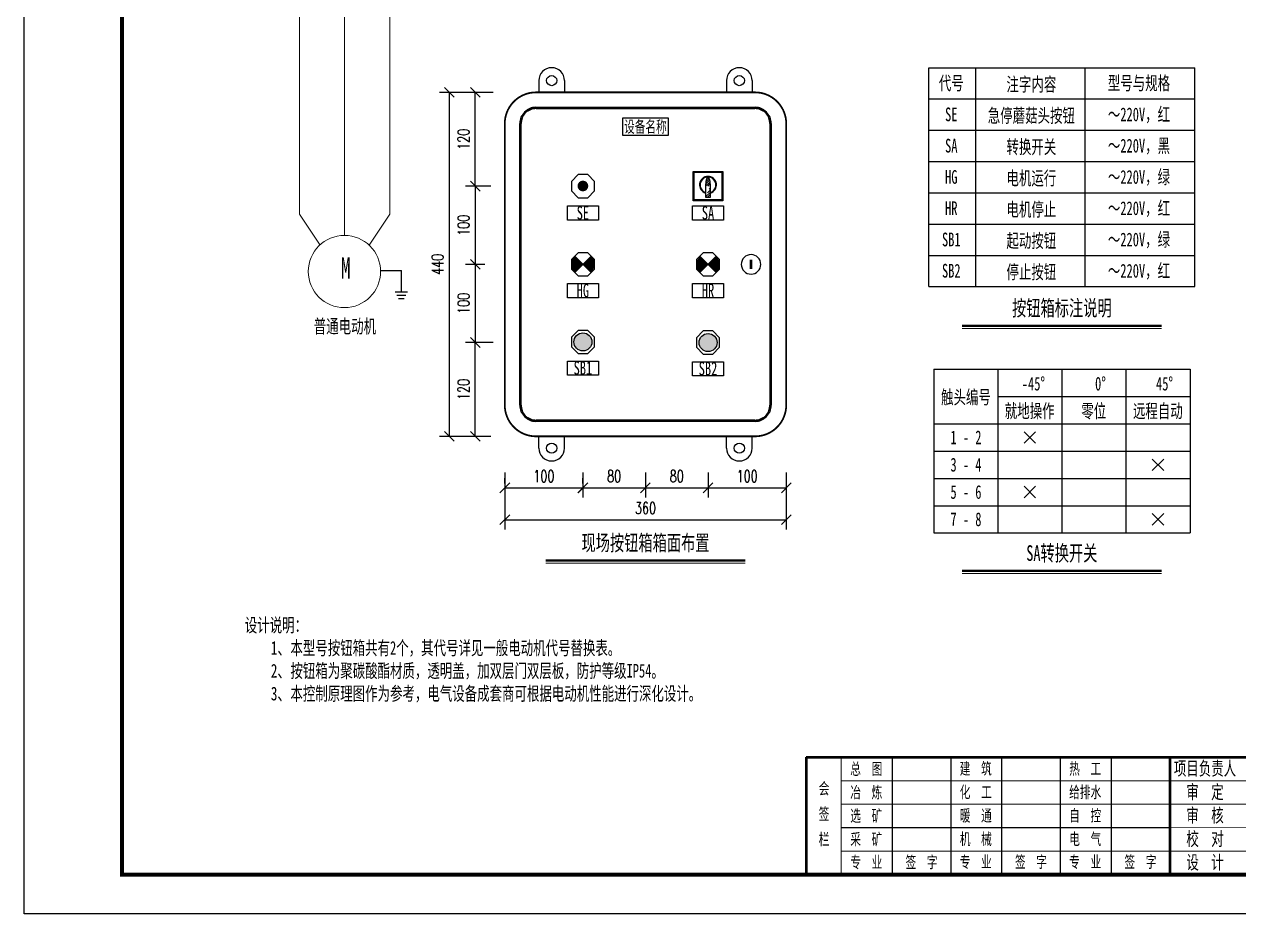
# Model space of a CAD drawing. Header units: millimetres. Extents: x 401220 to 2750366, y -101310 to 943175.
# Drawn here: x 1110532 to 1141597, y -44391 to -21639 of the extents above; entities that cross this region are included whole.
import ezdxf
from ezdxf.enums import TextEntityAlignment as Align

# ---------------------------------------------------------------- set-up
doc = ezdxf.new("R2010")
doc.units = ezdxf.units.MM
for name, color, linetype in [('1', 7, 'Continuous'), ('4', 1, 'Continuous'), ('动力平面设备层', 1, 'Continuous'), ('图框', 7, 'Continuous'), ('文字', 7, 'Continuous'), ('标注-照明', 7, 'Continuous'), ('照明平面设备层', 1, 'Continuous'), ('电气-接地设计-接地线', 3, '接地线')]:
    doc.layers.add(name, color=color, linetype=linetype)
for name, color, linetype, lineweight in [('_0', 7, 'Continuous', 25), ('CAXA0层', 7, 'Continuous', 25), ('MX', 3, 'Continuous', 0), ('SW', 8, 'Continuous', 20), ('TEXT', 4, 'Continuous', 0)]:
    doc.layers.add(name, color=color, linetype=linetype, lineweight=lineweight)
doc.styles.add('DIM_FONT', font='txt.shx', dxfattribs={"width": 0.7, "bigfont": 'hzdx.shx'})
doc.styles.add('标准', font='NSimSun.ttf', dxfattribs={"width": 0.667})
doc.linetypes.add('接地线', pattern='A,500,[136,EESLTYPE.shx,S=100,R=0,X=0,Y=0],500,-200,60,-200', length=1460)
doc.dimstyles.new('副本 DIM20', dxfattribs={"dimtxt": 300, "dimasz": 2, "dimexe": 250, "dimexo": 300, "dimgap": 150, "dimtad": 1, "dimdec": 0, "dimlfac": 0.05, "dimzin": 0, "dimdsep": 46, "dimtxsty": 'DIM_FONT', "dimblk1": '_DIMX', "dimblk2": '_DIMX', "dimsah": 1, "dimcen": 0, "dimclrd": 3, "dimclre": 3, "dimclrt": 7, "dimadec": 0, "dimazin": 0, "dimtfac": 1, "dimtdec": 0, "dimtix": 1, "dimtmove": 2, "dimatfit": 3, "dimldrblk": '_DIMX', "dimfxl": 250, "dimtolj": 1, "dimtzin": 0, "dimarcsym": 0})

# ---------------------------------------------------------------- blocks, each defined once
blk = doc.blocks.new('_Oblique')
at = {"color": 0, "linetype": 'ByBlock', "lineweight": -2}
blk.add_line((-0.5, -0.5), (0.5, 0.5), dxfattribs=at)
blk = doc.blocks.new('*D167')
at = {"layer": '1', "color": 3, "linetype": 'ByBlock', "lineweight": -2, "transparency": 16777216}
for p, q in [((1122141, -23380), (1121154, -23380)), ((1121404, -23380), (1121404, -32180)), ((1122141, -32180), (1121154, -32180))]:
    blk.add_line(p, q, dxfattribs=at)
at = {"layer": 'Defpoints', "color": 0, "linetype": 'ByBlock', "transparency": 16777216}
for p in [(1122441, -23380), (1121404, -32180), (1122441, -32180)]:
    blk.add_point(p, dxfattribs=at)
at = {"layer": '1', "color": 3, "linetype": 'ByBlock', "lineweight": -2, "transparency": 16777216, "xscale": 250, "yscale": 250, "zscale": 250}
for p, rotation in [((1121404, -23380), 90), ((1121404, -32180), 270)]:
    blk.add_blockref('_Oblique', p, dxfattribs=dict(at, rotation=rotation))
at = {"layer": '1', "color": 7, "linetype": 'ByBlock', "transparency": 16777216, "insert": (1121104, -27780), "char_height": 300, "attachment_point": 5, "rotation": 90, "style": 'DIM_FONT'}
blk.add_mtext('\\A1;440', dxfattribs=at)
blk = doc.blocks.new('_DIMX')
blk.add_line((-150, 0), (150, 0))
at = {"const_width": 50}
blk.add_lwpolyline([(-70, -70), (70, 70)], dxfattribs=at)
blk = doc.blocks.new('*D168')
at = {"layer": '1', "color": 3, "linetype": 'ByBlock', "lineweight": -2, "transparency": 16777216}
for p, q in [((1122523, -29780), (1121818, -29780)), ((1122068, -32180), (1122068, -29780)), ((1122464, -32180), (1121818, -32180))]:
    blk.add_line(p, q, dxfattribs=at)
at = {"layer": 'Defpoints', "color": 0, "linetype": 'ByBlock', "transparency": 16777216}
for p in [(1122068, -29780), (1122823, -29780), (1122764, -32180)]:
    blk.add_point(p, dxfattribs=at)
at = {"layer": '1', "color": 3, "linetype": 'ByBlock', "lineweight": -2, "transparency": 16777216, "xscale": 250, "yscale": 250, "zscale": 250}
for p, rotation in [((1122068, -29780), 90), ((1122068, -32180), 270)]:
    blk.add_blockref('_Oblique', p, dxfattribs=dict(at, rotation=rotation))
at = {"layer": '1', "color": 7, "linetype": 'ByBlock', "transparency": 16777216, "insert": (1121768, -30980), "char_height": 300, "attachment_point": 5, "rotation": 90, "style": 'DIM_FONT'}
blk.add_mtext('\\A1;120', dxfattribs=at)
blk = doc.blocks.new('*D169')
at = {"layer": '1', "color": 3, "linetype": 'ByBlock', "lineweight": -2, "transparency": 16777216}
for p, q in [((1122247, -27780), (1121818, -27780)), ((1122068, -27780), (1122068, -29780)), ((1122309, -29780), (1121818, -29780))]:
    blk.add_line(p, q, dxfattribs=at)
at = {"layer": 'Defpoints', "color": 0, "linetype": 'ByBlock', "transparency": 16777216}
for p in [(1122547, -27780), (1122068, -29780), (1122609, -29780)]:
    blk.add_point(p, dxfattribs=at)
at = {"layer": '1', "color": 3, "linetype": 'ByBlock', "lineweight": -2, "transparency": 16777216, "xscale": 250, "yscale": 250, "zscale": 250}
for p, rotation in [((1122068, -27780), 90), ((1122068, -29780), 270)]:
    blk.add_blockref('_Oblique', p, dxfattribs=dict(at, rotation=rotation))
at = {"layer": '1', "color": 7, "linetype": 'ByBlock', "transparency": 16777216, "insert": (1121768, -28780), "char_height": 300, "attachment_point": 5, "rotation": 90, "style": 'DIM_FONT'}
blk.add_mtext('\\A1;100', dxfattribs=at)
blk = doc.blocks.new('*D170')
at = {"layer": '1', "color": 3, "linetype": 'ByBlock', "lineweight": -2, "transparency": 16777216}
for p, q in [((1122247, -25780), (1121818, -25780)), ((1122068, -25780), (1122068, -27780)), ((1122309, -27780), (1121818, -27780))]:
    blk.add_line(p, q, dxfattribs=at)
at = {"layer": 'Defpoints', "color": 0, "linetype": 'ByBlock', "transparency": 16777216}
for p in [(1122547, -25780), (1122068, -27780), (1122609, -27780)]:
    blk.add_point(p, dxfattribs=at)
at = {"layer": '1', "color": 3, "linetype": 'ByBlock', "lineweight": -2, "transparency": 16777216, "xscale": 250, "yscale": 250, "zscale": 250}
for p, rotation in [((1122068, -25780), 90), ((1122068, -27780), 270)]:
    blk.add_blockref('_Oblique', p, dxfattribs=dict(at, rotation=rotation))
at = {"layer": '1', "color": 7, "linetype": 'ByBlock', "transparency": 16777216, "insert": (1121768, -26780), "char_height": 300, "attachment_point": 5, "rotation": 90, "style": 'DIM_FONT'}
blk.add_mtext('\\A1;100', dxfattribs=at)
blk = doc.blocks.new('*D171')
at = {"layer": '1', "color": 3, "linetype": 'ByBlock', "lineweight": -2, "transparency": 16777216}
for p, q in [((1122523, -23380), (1121818, -23380)), ((1122068, -25780), (1122068, -23380)), ((1122464, -25780), (1121818, -25780))]:
    blk.add_line(p, q, dxfattribs=at)
at = {"layer": 'Defpoints', "color": 0, "linetype": 'ByBlock', "transparency": 16777216}
for p in [(1122068, -23380), (1122823, -23380), (1122764, -25780)]:
    blk.add_point(p, dxfattribs=at)
at = {"layer": '1', "color": 3, "linetype": 'ByBlock', "lineweight": -2, "transparency": 16777216, "xscale": 250, "yscale": 250, "zscale": 250}
for p, rotation in [((1122068, -23380), 90), ((1122068, -25780), 270)]:
    blk.add_blockref('_Oblique', p, dxfattribs=dict(at, rotation=rotation))
at = {"layer": '1', "color": 7, "linetype": 'ByBlock', "transparency": 16777216, "insert": (1121768, -24580), "char_height": 300, "attachment_point": 5, "rotation": 90, "style": 'DIM_FONT'}
blk.add_mtext('\\A1;120', dxfattribs=at)
blk = doc.blocks.new('*D172')
at = {"layer": '1', "color": 3, "linetype": 'ByBlock', "lineweight": -2, "transparency": 16777216}
for p, q in [((1126421, -33103), (1126421, -33748)), ((1128023, -33103), (1128023, -33748)), ((1126421, -33498), (1128023, -33498))]:
    blk.add_line(p, q, dxfattribs=at)
at = {"layer": 'Defpoints', "color": 0, "linetype": 'ByBlock', "transparency": 16777216}
for p in [(1126421, -32803), (1128023, -32803), (1128023, -33498)]:
    blk.add_point(p, dxfattribs=at)
at = {"layer": '1', "color": 3, "linetype": 'ByBlock', "lineweight": -2, "transparency": 16777216, "xscale": 250, "yscale": 250, "zscale": 250, "rotation": 180}
blk.add_blockref('_Oblique', (1126421, -33498), dxfattribs=at)
at = {"layer": '1', "color": 3, "linetype": 'ByBlock', "lineweight": -2, "transparency": 16777216, "xscale": 250, "yscale": 250, "zscale": 250}
blk.add_blockref('_Oblique', (1128023, -33498), dxfattribs=at)
at = {"layer": '1', "color": 7, "linetype": 'ByBlock', "transparency": 16777216, "insert": (1127222, -33198), "char_height": 300, "attachment_point": 5, "style": 'DIM_FONT'}
blk.add_mtext('\\A1;80', dxfattribs=at)
blk = doc.blocks.new('*D173')
at = {"layer": '1', "color": 3, "linetype": 'ByBlock', "lineweight": -2, "transparency": 16777216}
for p, q in [((1128023, -33103), (1128023, -33748)), ((1130023, -33103), (1130023, -33748)), ((1128023, -33498), (1130023, -33498))]:
    blk.add_line(p, q, dxfattribs=at)
at = {"layer": 'Defpoints', "color": 0, "linetype": 'ByBlock', "transparency": 16777216}
for p in [(1128023, -32803), (1130023, -32803), (1130023, -33498)]:
    blk.add_point(p, dxfattribs=at)
at = {"layer": '1', "color": 3, "linetype": 'ByBlock', "lineweight": -2, "transparency": 16777216, "xscale": 250, "yscale": 250, "zscale": 250, "rotation": 180}
blk.add_blockref('_Oblique', (1128023, -33498), dxfattribs=at)
at = {"layer": '1', "color": 3, "linetype": 'ByBlock', "lineweight": -2, "transparency": 16777216, "xscale": 250, "yscale": 250, "zscale": 250}
blk.add_blockref('_Oblique', (1130023, -33498), dxfattribs=at)
at = {"layer": '1', "color": 7, "linetype": 'ByBlock', "transparency": 16777216, "insert": (1129023, -33198), "char_height": 300, "attachment_point": 5, "style": 'DIM_FONT'}
blk.add_mtext('\\A1;100', dxfattribs=at)
blk = doc.blocks.new('*D174')
at = {"layer": '1', "color": 3, "linetype": 'ByBlock', "lineweight": -2, "transparency": 16777216}
for p, q in [((1122823, -33103), (1122823, -34564)), ((1130023, -33103), (1130023, -34564)), ((1122823, -34314), (1130023, -34314))]:
    blk.add_line(p, q, dxfattribs=at)
at = {"layer": 'Defpoints', "color": 0, "linetype": 'ByBlock', "transparency": 16777216}
for p in [(1122823, -32803), (1130023, -32803), (1130023, -34314)]:
    blk.add_point(p, dxfattribs=at)
at = {"layer": '1', "color": 3, "linetype": 'ByBlock', "lineweight": -2, "transparency": 16777216, "xscale": 250, "yscale": 250, "zscale": 250, "rotation": 180}
blk.add_blockref('_Oblique', (1122823, -34314), dxfattribs=at)
at = {"layer": '1', "color": 3, "linetype": 'ByBlock', "lineweight": -2, "transparency": 16777216, "xscale": 250, "yscale": 250, "zscale": 250}
blk.add_blockref('_Oblique', (1130023, -34314), dxfattribs=at)
at = {"layer": '1', "color": 7, "linetype": 'ByBlock', "transparency": 16777216, "insert": (1126423, -34014), "char_height": 300, "attachment_point": 5, "style": 'DIM_FONT'}
blk.add_mtext('\\A1;360', dxfattribs=at)
blk = doc.blocks.new('*D175')
at = {"layer": '1', "color": 3, "linetype": 'ByBlock', "lineweight": -2, "transparency": 16777216}
for p, q in [((1122823, -33386), (1122823, -33248)), ((1122823, -33498), (1124823, -33498)), ((1124823, -33386), (1124823, -33248))]:
    blk.add_line(p, q, dxfattribs=at)
at = {"layer": 'Defpoints', "color": 0, "linetype": 'ByBlock', "transparency": 16777216}
for p in [(1124823, -33498), (1122823, -33686), (1124823, -33686)]:
    blk.add_point(p, dxfattribs=at)
at = {"layer": '1', "color": 3, "linetype": 'ByBlock', "lineweight": -2, "transparency": 16777216, "xscale": 250, "yscale": 250, "zscale": 250, "rotation": 180}
blk.add_blockref('_Oblique', (1122823, -33498), dxfattribs=at)
at = {"layer": '1', "color": 3, "linetype": 'ByBlock', "lineweight": -2, "transparency": 16777216, "xscale": 250, "yscale": 250, "zscale": 250}
blk.add_blockref('_Oblique', (1124823, -33498), dxfattribs=at)
at = {"layer": '1', "color": 7, "linetype": 'ByBlock', "transparency": 16777216, "insert": (1123823, -33198), "char_height": 300, "attachment_point": 5, "style": 'DIM_FONT'}
blk.add_mtext('\\A1;100', dxfattribs=at)
blk = doc.blocks.new('*D176')
at = {"layer": '1', "color": 3, "linetype": 'ByBlock', "lineweight": -2, "transparency": 16777216}
for p, q in [((1124820, -33103), (1124820, -33748)), ((1126421, -33103), (1126421, -33748)), ((1124820, -33498), (1126421, -33498))]:
    blk.add_line(p, q, dxfattribs=at)
at = {"layer": 'Defpoints', "color": 0, "linetype": 'ByBlock', "transparency": 16777216}
for p in [(1124820, -32803), (1126421, -32803), (1126421, -33498)]:
    blk.add_point(p, dxfattribs=at)
at = {"layer": '1', "color": 3, "linetype": 'ByBlock', "lineweight": -2, "transparency": 16777216, "xscale": 250, "yscale": 250, "zscale": 250, "rotation": 180}
blk.add_blockref('_Oblique', (1124820, -33498), dxfattribs=at)
at = {"layer": '1', "color": 3, "linetype": 'ByBlock', "lineweight": -2, "transparency": 16777216, "xscale": 250, "yscale": 250, "zscale": 250}
blk.add_blockref('_Oblique', (1126421, -33498), dxfattribs=at)
at = {"layer": '1', "color": 7, "linetype": 'ByBlock', "transparency": 16777216, "insert": (1125620, -33198), "char_height": 300, "attachment_point": 5, "style": 'DIM_FONT'}
blk.add_mtext('\\A1;80', dxfattribs=at)
blk = doc.blocks.new('铜陵有色图签02')
at = {"layer": '图框', "linetype": 'Continuous', "lineweight": 50}
for p, q in [((-38401, 3003), (-38401, 1)), ((-29100, 3001), (-29100, 0))]:
    blk.add_line(p, q, dxfattribs=at)
at = {"layer": '图框', "color": 7, "linetype": 'Continuous', "lineweight": 25}
for p, q in [((-36201, 3010), (-36201, 9)), ((-34701, 3010), (-34701, 9)), ((-33401, 3017), (-33401, 16)), ((-31901, 3017), (-31901, 16)), ((-30601, 3017), (-30601, 16)), ((-29100, 1201), (-37501, 1201))]:
    blk.add_line(p, q, dxfattribs=at)
at = {"layer": '图框', "lineweight": 70, "const_width": 70}
blk.add_lwpolyline([(-17980, 3001), (0, 3001), (-38401, 3001)], dxfattribs=at)
at = {"layer": '图框', "color": 7, "linetype": 'Continuous', "lineweight": 25, "const_width": 25}
for points in [[(-37501, 3000), (-37501, 0)], [(-23100, 2401), (-37501, 2401)], [(-23100, 1801), (-37501, 1801)], [(-23100, 1201), (-29100, 1201)], [(-12900, 600), (-18000, 600), (-37501, 600)]]:
    blk.add_lwpolyline(points, dxfattribs=at)
at = {"layer": '图框', "linetype": 'Continuous', "lineweight": 70, "const_width": 70}
blk.add_lwpolyline([(-38401, 1), (0, 0)], dxfattribs=at)
at = {"layer": 'TEXT', "color": 7, "lineweight": 25, "style": '标准', "width": 0.667}
for s, height, p in [('总  图', 300, (-36862, 2555)), ('建  筑', 300, (-34062, 2562)), ('热  工', 300, (-31262, 2562)), ('项目负责人', 350, (-28197, 2541)), ('会', 300, (-37942, 2054)), ('冶  炼', 300, (-36862, 1955)), ('化  工', 300, (-34062, 1962)), ('给排水', 300, (-31262, 1962)), ('审  定', 350, (-28197, 1941)), ('签', 300, (-37942, 1404)), ('选  矿', 300, (-36862, 1355)), ('暖  通', 300, (-34062, 1362)), ('自  控', 300, (-31262, 1362)), ('审  核', 350, (-28197, 1341)), ('栏', 300, (-37942, 754)), ('采  矿', 300, (-36862, 754)), ('机  械', 300, (-34062, 761)), ('电  气', 300, (-31262, 761)), ('校  对', 350, (-28197, 741)), ('专  业', 300, (-36862, 170)), ('签  字', 300, (-35449, 170)), ('专  业', 300, (-34062, 177)), ('签  字', 300, (-32649, 177)), ('专  业', 300, (-31262, 177)), ('签  字', 300, (-29849, 177)), ('设  计', 350, (-28197, 139))]:
    blk.add_text(s, height=height, dxfattribs=at).set_placement(p, align=Align.CENTER)

msp = doc.modelspace()

# ---------------------------------------------------------------- hatches: boundary and pattern name
at = {"linetype": 'ByBlock', "lineweight": 25}
h = msp.add_hatch(dxfattribs=at)
h.set_pattern_fill('ANSI31', color=3, scale=184.8, style=0)
h.set_pattern_definition([(45, (560420.17, -25585.1), (-16.3341666, 16.3341666), [])])
h.paths.add_polyline_path([(1124822.5, -27780.1), (1124613.6, -27570.8, 0.1991281), (1124526.9, -27780.1, 0.1986966), (1124613.3, -27989)])
h.paths.add_polyline_path([(1125031.8, -27571.2), (1124822.5, -27780.1), (1125031.4, -27989.3, 0.1991281), (1125118.2, -27780.1, 0.1986966)])
h = msp.add_hatch(dxfattribs=at)
h.set_pattern_fill('ANSI31', color=1, scale=184.8, style=0)
h.set_pattern_definition([(45, (565010.023, -25585.1), (-16.3341666, 16.3341666), [])])
h.paths.add_polyline_path([(1128022.5, -27780.1), (1127813.6, -27570.8, 0.1991281), (1127726.9, -27780.1, 0.1986966), (1127813.3, -27989)])
h.paths.add_polyline_path([(1128231.8, -27571.2), (1128022.5, -27780.1), (1128231.4, -27989.3, 0.1991281), (1128318.2, -27780.1, 0.1986966)])
at = {"layer": '文字', "linetype": 'ByBlock', "ltscale": 0.2}
h = msp.add_hatch(dxfattribs=at)
h.set_pattern_fill('ANSI31', color=0, scale=308, style=0)
h.set_pattern_definition([(45, (-2236082.063, 1347192.667), (-27.22361108, 27.22361108), [])])
edge = h.paths.add_edge_path()
edge.add_line((1128083.5, -26058.7), (1128083.5, -25783.4))
edge.add_line((1127958.8, -25783.4), (1127958.8, -26058.7))
edge.add_arc((1127187.1, -25783.4), 896.4, 360, 366.23113)
edge.add_arc((1127602.9, -25738), 478.1, 6.23113, 14.76697)
edge.add_arc((1127861.8, -25669.8), 210.4, 14.76697, 32.47163)
edge.add_arc((1128021.1, -25568.4), 21.5, 32.47163, 90)
edge.add_arc((1128021.1, -25568.4), 21.5, 90, 147.52837)
edge.add_arc((1128180.4, -25669.8), 210.4, 147.52837, 165.23303)
edge.add_arc((1128439.3, -25738), 478.1, 165.23303, 173.76887)
edge.add_arc((1128855.2, -25783.4), 896.4, 173.76887, 180)
edge.add_line((1127958.8, -26058.7), (1128083.5, -26058.7))
at = {"layer": '电气-接地设计-接地线', "linetype": 'ByBlock', "ltscale": 0.2}
h = msp.add_hatch(color=1, dxfattribs=at)
edge = h.paths.add_edge_path()
edge.add_arc((1124821.1, -25775.6), 138.2, 0, 360)
h = msp.add_hatch(color=3, dxfattribs=at)
edge = h.paths.add_edge_path()
edge.add_arc((1124822.5, -29764.5), 230.3, 0, 360)
h = msp.add_hatch(color=1, dxfattribs=at)
edge = h.paths.add_edge_path()
edge.add_arc((1128022.5, -29780.1), 230.3, 0, 360)

# ---------------------------------------------------------------- linework, layer by layer
at = {"color": 0, "linetype": 'ByBlock', "lineweight": 25}
for p, q in [((1127958.8, -25783.4), (1127958.8, -26058.7)), ((1128083.5, -26058.7), (1128083.5, -25783.4)), ((1127958.8, -26058.7), (1128083.5, -26058.7))]:
    msp.add_line(p, q, dxfattribs=at)
at = {"color": 3, "linetype": 'ByBlock', "lineweight": 25}
for p, q in [((1125031.8, -27571.2), (1124613.3, -27989)), ((1125031.4, -27989.3), (1124613.6, -27570.8))]:
    msp.add_line(p, q, dxfattribs=at)
at = {"color": 1, "linetype": 'ByBlock', "lineweight": 25}
for p, q in [((1128231.8, -27571.2), (1127813.3, -27989)), ((1128231.4, -27989.3), (1127813.6, -27570.8))]:
    msp.add_line(p, q, dxfattribs=at)
at = {"color": 252, "linetype": 'ByBlock', "lineweight": 50}
for points in [[(1123622.5, -23780.1, 0.4142136), (1123222.5, -24180.1)], [(1129622.5, -24180.1, 0.4142136), (1129222.5, -23780.1)], [(1123222.5, -31380.1, 0.4142136), (1123622.5, -31780.1)], [(1129222.5, -31780.1, 0.4142136), (1129622.5, -31380.1)]]:
    msp.add_lwpolyline(points, format="xyb", dxfattribs=at)
for points in [[(1123622.5, -23780.1), (1129222.5, -23780.1)], [(1123222.5, -31380.1), (1123222.5, -24180.1)], [(1129622.5, -24180.1), (1129622.5, -31380.1)], [(1129222.5, -31780.1), (1123622.5, -31780.1)]]:
    msp.add_lwpolyline(points, dxfattribs=at)
at = {"color": 0, "linetype": 'ByBlock', "lineweight": 25}
for points in [[(1125842.9, -24030.1), (1127002.2, -24030.1), (1127002.2, -24486.1), (1125842.9, -24486.1)], [(1127640, -25401.7), (1128402.4, -25401.7), (1128402.4, -26153.9), (1127640, -26153.9)], [(1124423.5, -26286.9), (1125221.6, -26286.9), (1125221.6, -26649.7), (1124423.5, -26649.7)], [(1127623.5, -26286.9), (1128421.6, -26286.9), (1128421.6, -26649.7), (1127623.5, -26649.7)], [(1124423.5, -28271.4), (1125221.6, -28271.4), (1125221.6, -28634.2), (1124423.5, -28634.2)], [(1127623.5, -28271.4), (1128421.6, -28271.4), (1128421.6, -28634.2), (1127623.5, -28634.2)], [(1124423.5, -30255.9), (1125221.6, -30255.9), (1125221.6, -30618.7), (1124423.5, -30618.7)], [(1127623.5, -30271.4), (1128421.6, -30271.4), (1128421.6, -30634.2), (1127623.5, -30634.2)]]:
    msp.add_lwpolyline(points, close=True, dxfattribs=at)
at = {"linetype": 'ByBlock', "lineweight": 25}
for points in [[(1124700.1, -25484.4), (1124526.9, -25657.6), (1124526.9, -25902.5), (1124700.1, -26075.7), (1124945, -26075.7), (1125118.2, -25902.5), (1125118.2, -25657.6), (1124945, -25484.4)], [(1124700.1, -29468.9), (1124526.9, -29642.1), (1124526.9, -29887), (1124700.1, -30060.2), (1124945, -30060.2), (1125118.2, -29887), (1125118.2, -29642.1), (1124945, -29468.9)], [(1127900.1, -29484.4), (1127726.9, -29657.6), (1127726.9, -29902.5), (1127900.1, -30075.7), (1128145, -30075.7), (1128318.2, -29902.5), (1128318.2, -29657.6), (1128145, -29484.4)]]:
    msp.add_lwpolyline(points, close=True, dxfattribs=at)
at = {"color": 0, "linetype": 'ByBlock', "lineweight": 25}
msp.add_lwpolyline([(1128083.5, -25783.4, 0.0271951), (1128078.2, -25686.1, 0.0372619), (1128065.2, -25616.2, 0.0774052), (1128039.3, -25556.8, 0.2564233), (1128021.1, -25546.9, 0.2564233), (1128003, -25556.8, 0.0774052), (1127977, -25616.2, 0.0372619), (1127964.1, -25686.1, 0.0271951), (1127958.8, -25783.4, 0.0271951)], format="xyb", dxfattribs=at)
at = {"color": 3, "linetype": 'ByBlock', "lineweight": 25}
msp.add_lwpolyline([(1124700.1, -27484.4), (1124526.9, -27657.6), (1124526.9, -27902.5), (1124700.1, -28075.7), (1124945, -28075.7), (1125118.2, -27902.5), (1125118.2, -27657.6), (1124945, -27484.4)], close=True, dxfattribs=at)
at = {"color": 1, "linetype": 'ByBlock', "lineweight": 25}
msp.add_lwpolyline([(1127900.1, -27484.4), (1127726.9, -27657.6), (1127726.9, -27902.5), (1127900.1, -28075.7), (1128145, -28075.7), (1128318.2, -27902.5), (1128318.2, -27657.6), (1128145, -27484.4)], close=True, dxfattribs=at)
at = {"color": 3, "linetype": 'ByBlock', "const_width": 64}
msp.add_lwpolyline([(1129122.8, -27660.2), (1129122.8, -27896.2)], dxfattribs=at)
at = {"color": 0, "linetype": 'ByBlock', "lineweight": 25}
for radius, start, end in [(216.5, 286.73948, 253.26052), (200.7, 288.0965, 251.9035)]:
    msp.add_arc((1128021.1, -25747.6), radius, start, end, dxfattribs=at)
at = {"color": 3, "linetype": 'ByBlock'}
for start, end in [(90, 270), (270, 90)]:
    msp.add_arc((1129122.5, -27780.1), 250, start, end, dxfattribs=at)
at = {"layer": '4', "color": 0, "linetype": 'ByBlock'}
for p, q in [((1123692.5, -23080.1), (1123692.5, -23380.1)), ((1124352.5, -23080.1), (1124352.5, -23380.1)), ((1128492.5, -23080.1), (1128492.5, -23380.1)), ((1129152.5, -23080.1), (1129152.5, -23380.1)), ((1123692.5, -32480.1), (1123692.5, -32180.1)), ((1124352.5, -32480.1), (1124352.5, -32180.1)), ((1128492.5, -32480.1), (1128492.5, -32180.1)), ((1129152.5, -32480.1), (1129152.5, -32180.1))]:
    msp.add_line(p, q, dxfattribs=at)
at = {"layer": '4', "color": 0, "linetype": 'ByBlock', "const_width": 45}
for points in [[(1123622.5, -23380.1, 0.4142136), (1122822.5, -24180.1)], [(1130022.5, -24180.1, 0.4142136), (1129222.5, -23380.1)], [(1122822.5, -31380.1, 0.4142136), (1123622.5, -32180.1)], [(1129222.5, -32180.1, 0.4142136), (1130022.5, -31380.1)]]:
    msp.add_lwpolyline(points, format="xyb", dxfattribs=at)
for points in [[(1123622.5, -23380.1), (1129222.5, -23380.1)], [(1122822.5, -31380.1), (1122822.5, -24180.1)], [(1130022.5, -24180.1), (1130022.5, -31380.1)], [(1129222.5, -32180.1), (1123622.5, -32180.1)]]:
    msp.add_lwpolyline(points, dxfattribs=at)
at = {"layer": '4', "color": 0, "linetype": 'ByBlock'}
for centre in [(1124022.5, -23080.1), (1128822.5, -23080.1), (1124022.5, -32480.1), (1128822.5, -32480.1)]:
    msp.add_circle(centre, 130, dxfattribs=at)
for centre, start, end in [((1124022.5, -23080.1), 0, 180), ((1128822.5, -23080.1), 0, 180), ((1124022.5, -32480.1), 180, 0), ((1128822.5, -32480.1), 180, 0)]:
    msp.add_arc(centre, 330, start, end, dxfattribs=at)
at = {"layer": '_0', "color": 0, "linetype": 'ByBlock'}
msp.add_line((1119645.3, -27937.2), (1120177.6, -27937.2), dxfattribs=at)
at = {"layer": '_0', "linetype": 'ByBlock'}
msp.add_line((1120177.6, -28485.6), (1120177.6, -27933.2), dxfattribs=at)
at = {"layer": 'CAXA0层', "color": 2, "linetype": 'ByBlock', "lineweight": 40}
for p, q in [((1134524.1, -29351.8), (1139622.3, -29351.8)), ((1123873.7, -35357.7), (1128971.8, -35357.7)), ((1134524.1, -35621.1), (1139622.3, -35621.1))]:
    msp.add_line(p, q, dxfattribs=at)
at = {"layer": 'CAXA0层', "color": 2, "linetype": 'ByBlock', "lineweight": 0}
for p, q in [((1134524.1, -29417.3), (1139622.3, -29417.3)), ((1123873.7, -35423.2), (1128971.8, -35423.2)), ((1134524.1, -35686.6), (1139622.3, -35686.6))]:
    msp.add_line(p, q, dxfattribs=at)
at = {"layer": 'MX', "color": 7, "linetype": 'ByBlock', "lineweight": 20}
for p, q in [((1117572.5, -20814.2), (1117572.5, -26493.5)), ((1118727.3, -20823), (1118727.3, -27039.3)), ((1119882.2, -20823), (1119882.2, -26493.5)), ((1117572.5, -26493.5), (1118098.7, -27291.3)), ((1119882.2, -26493.5), (1119356, -27291.3))]:
    msp.add_line(p, q, dxfattribs=at)
msp.add_circle((1118721.8, -27963.2), 923.9, dxfattribs=at)
at = {"layer": 'SW', "color": 7, "linetype": 'ByBlock', "lineweight": 25}
for p, q in [((1133673.2, -22750.1), (1134873.2, -22750.1)), ((1133673.2, -23550.1), (1133673.2, -22750.1)), ((1134873.2, -22750.1), (1137673.2, -22750.1)), ((1134873.2, -23550.1), (1134873.2, -22750.1)), ((1137673.2, -23550.1), (1137673.2, -22750.1)), ((1137673.2, -22750.1), (1140473.2, -22750.1)), ((1140473.2, -23550.1), (1140473.2, -22750.1)), ((1133673.2, -23550.1), (1134873.2, -23550.1)), ((1133673.2, -24350.1), (1133673.2, -23550.1)), ((1134873.2, -23550.1), (1137673.2, -23550.1)), ((1134873.2, -24350.1), (1134873.2, -23550.1)), ((1137673.2, -24350.1), (1137673.2, -23550.1)), ((1137673.2, -23550.1), (1140473.2, -23550.1)), ((1140473.2, -24350.1), (1140473.2, -23550.1)), ((1140473.2, -24350.1), (1140473.2, -23550.1)), ((1133673.2, -25150.1), (1133673.2, -24350.1)), ((1133673.2, -24350.1), (1134873.2, -24350.1)), ((1134873.2, -25150.1), (1134873.2, -24350.1)), ((1134873.2, -24350.1), (1137673.2, -24350.1)), ((1137673.2, -25150.1), (1137673.2, -24350.1)), ((1137673.2, -24350.1), (1140473.2, -24350.1)), ((1140473.2, -25150.1), (1140473.2, -24350.1)), ((1140473.2, -25150.1), (1140473.2, -24350.1)), ((1133673.2, -25150.1), (1134873.2, -25150.1)), ((1133673.2, -25950.1), (1133673.2, -25150.1)), ((1134873.2, -25150.1), (1137673.2, -25150.1)), ((1134873.2, -25950.1), (1134873.2, -25150.1)), ((1137673.2, -25950.1), (1137673.2, -25150.1)), ((1137673.2, -25150.1), (1140473.2, -25150.1)), ((1140473.2, -25950.1), (1140473.2, -25150.1)), ((1140473.2, -25950.1), (1140473.2, -25150.1)), ((1133673.2, -26750.1), (1133673.2, -25950.1)), ((1133673.2, -25950.1), (1134873.2, -25950.1)), ((1134873.2, -26750.1), (1134873.2, -25950.1)), ((1134873.2, -25950.1), (1137673.2, -25950.1)), ((1137673.2, -26750.1), (1137673.2, -25950.1)), ((1137673.2, -25950.1), (1140473.2, -25950.1)), ((1140473.2, -26750.1), (1140473.2, -25950.1)), ((1140473.2, -26750.1), (1140473.2, -25950.1)), ((1133673.2, -26750.1), (1134873.2, -26750.1)), ((1133673.2, -27550.1), (1133673.2, -26750.1)), ((1134873.2, -26750.1), (1137673.2, -26750.1)), ((1134873.2, -27550.1), (1134873.2, -26750.1)), ((1137673.2, -27550.1), (1137673.2, -26750.1)), ((1137673.2, -26750.1), (1140473.2, -26750.1)), ((1140473.2, -27550.1), (1140473.2, -26750.1)), ((1140473.2, -27550.1), (1140473.2, -26750.1)), ((1133673.2, -27550.1), (1134873.2, -27550.1)), ((1133673.2, -28350.1), (1133673.2, -27550.1)), ((1134873.2, -27550.1), (1137673.2, -27550.1)), ((1134873.2, -28350.1), (1134873.2, -27550.1)), ((1137673.2, -27550.1), (1140473.2, -27550.1)), ((1137673.2, -28350.1), (1137673.2, -27550.1)), ((1140473.2, -28350.1), (1140473.2, -27550.1)), ((1133673.2, -28350.1), (1134873.2, -28350.1)), ((1134873.2, -28350.1), (1137673.2, -28350.1)), ((1137673.2, -28350.1), (1140473.2, -28350.1)), ((1133794.4, -30462.5), (1140352, -30462.5)), ((1133794.4, -30462.5), (1133794.4, -34651.5)), ((1135433.8, -30462.5), (1135433.8, -34651.5)), ((1137073.2, -30462.5), (1137073.2, -34651.5)), ((1138712.6, -30462.5), (1138712.6, -34651.5)), ((1140352, -30462.5), (1140352, -34651.5)), ((1135433.8, -31160.7), (1140352, -31160.7)), ((1133794.4, -31858.8), (1140352, -31858.8)), ((1136105.4, -32061.6), (1136401.6, -32357.8)), ((1136105.4, -32357.8), (1136401.6, -32061.6)), ((1133794.4, -32557), (1140352, -32557)), ((1139384.2, -32759.8), (1139680.4, -33056)), ((1139384.2, -33056), (1139680.4, -32759.8)), ((1133794.4, -33255.2), (1140352, -33255.2)), ((1136105.4, -33457.9), (1136401.6, -33754.1)), ((1136105.4, -33754.1), (1136401.6, -33457.9)), ((1133794.4, -33953.4), (1140352, -33953.4)), ((1139384.2, -34156.1), (1139680.4, -34452.3)), ((1139384.2, -34452.3), (1139680.4, -34156.1)), ((1133794.4, -34651.5), (1140352, -34651.5)), ((1133794.4, -34651.5), (1140352, -34651.5)), ((1133794.4, -34651.5), (1140352, -34651.5))]:
    msp.add_line(p, q, dxfattribs=at)
at = {"layer": '动力平面设备层', "color": 0, "linetype": 'ByBlock', "lineweight": -3, "ltscale": 100}
for p, q in [((1120022.9, -28485.6), (1120332.4, -28485.6)), ((1120064.6, -28569.8), (1120290.7, -28569.8)), ((1120106.3, -28654), (1120249, -28654))]:
    msp.add_line(p, q, dxfattribs=at)
at = {"layer": '图框', "linetype": 'Continuous', "lineweight": 100, "const_width": 100}
msp.add_lwpolyline([(1113032.2, -43391), (1168932.2, -43391), (1168932.2, -3391), (1113032.2, -3391)], close=True, dxfattribs=at)
at = {"layer": '标注-照明', "color": 0, "linetype": 'ByBlock'}
msp.add_lwpolyline([(1127666.3, -25421.4), (1128375.9, -25421.4), (1128375.9, -26131.1), (1127666.3, -26131.1)], close=True, dxfattribs=at)
at = {"layer": '照明平面设备层', "color": 0, "lineweight": -3, "ltscale": 100}
msp.add_lwpolyline([(1110532.2, -2391), (1169932.2, -2391), (1169932.2, -44391), (1110532.2, -44391)], close=True, dxfattribs=at)
at = {"layer": '电气-接地设计-接地线', "color": 3, "linetype": 'ByBlock', "ltscale": 0.2}
msp.add_circle((1124822.5, -29764.5), 230.3, dxfattribs=at)
at = {"layer": '电气-接地设计-接地线', "color": 1, "linetype": 'ByBlock', "ltscale": 0.2}
msp.add_circle((1128022.5, -29780.1), 230.3, dxfattribs=at)

# ---------------------------------------------------------------- block references
at = {"layer": '图框', "lineweight": 25}
msp.add_blockref('铜陵有色图签02', (1168932.2, -43391), dxfattribs=at)

# ---------------------------------------------------------------- texts
at = {"layer": 'SW', "color": 7, "linetype": 'ByBlock', "lineweight": 25, "style": '标准', "width": 0.667}
for s, height, p in [('代号', 350, (1134244.5, -23319.1)), ('注字内容', 350, (1136292.5, -23350.1)), ('型号与规格', 350, (1139045.3, -23319.1)), ('SE', 350, (1134244.5, -24119.1)), ('急停蘑菇头按钮', 350, (1136292.5, -24150.1)), ('～220V，红', 350, (1139045.3, -24119.1)), ('设备名称', 300, (1126419.7, -24408.3)), ('～220V，黑', 350, (1139045.3, -24919.1)), ('SA', 350, (1134244.5, -24919.1)), ('转换开关', 350, (1136292.5, -24950.1)), ('HG', 350, (1134244.5, -25719.1)), ('电机运行', 350, (1136292.5, -25750.1)), ('～220V，绿', 350, (1139045.3, -25719.1)), ('SE', 350, (1124821.2, -26637.5)), ('SA', 350, (1128021.2, -26637.5)), ('HR', 350, (1134244.5, -26519.1)), ('电机停止', 350, (1136292.5, -26550.1)), ('～220V，红', 350, (1139045.3, -26519.1)), ('SB1', 350, (1134244.5, -27319.1)), ('起动按钮', 350, (1136292.5, -27350.1)), ('～220V，绿', 350, (1139045.3, -27319.1)), ('SB2', 350, (1134244.5, -28119.1)), ('停止按钮', 350, (1136292.5, -28150.1)), ('～220V，红', 350, (1139045.3, -28119.1)), ('HG', 350, (1124821.2, -28622)), ('HR', 350, (1128021.2, -28622)), ('SB1', 350, (1124821.2, -30606.5)), ('SB2', 350, (1128021.2, -30622)), ('-45°', 350, (1136345.9, -31006.4)), ('0°', 350, (1138060.5, -31006.4)), ('45°', 350, (1139699.2, -31006.4)), ('触头编号', 350, (1134619.6, -31352.1)), ('就地操作', 350, (1136249.8, -31704.6)), ('零位', 350, (1137889.2, -31704.6)), ('远程自动', 350, (1139528.6, -31704.6)), ('1 - 2', 350, (1134619.6, -32381.4)), ('3 - 4', 350, (1134619.6, -33079.6)), ('5 - 6', 350, (1134619.6, -33777.7)), ('7 - 8', 350, (1134619.6, -34475.9))]:
    msp.add_text(s, height=height, dxfattribs=at).set_placement(p, align=Align.CENTER)
at = {"layer": 'SW', "color": 2, "linetype": 'ByBlock', "lineweight": 25, "style": '标准', "width": 0.667}
for s, p in [('按钮箱标注说明', (1137073, -29096.8)), ('现场按钮箱箱面布置', (1126422.5, -35102.7)), ('SA转换开关', (1137073, -35366.1))]:
    msp.add_text(s, height=400, dxfattribs=at).set_placement(p, align=Align.CENTER)
at = {"layer": 'SW', "color": 4, "linetype": 'ByBlock', "lineweight": 25, "style": '标准', "width": 0.667}
msp.add_text('普通电动机', height=350, dxfattribs=at).set_placement((1118733.2, -29539.6), align=Align.CENTER)
at = {"layer": 'SW', "color": 0, "linetype": 'ByBlock', "lineweight": 25, "insert": (1116172.6, -36834.2), "char_height": 350, "width": 15549.537, "attachment_point": 1, "style": '标准'}
msp.add_mtext('设计说明：\\P{\\W0.7;    1、\\W0.667;\\C7;本型号按钮箱共有2个，其代号详见一般电动机代号替换表。\\P\\W0.7;\\C0;    2、\\W0.667;\\C7;按钮箱为聚碳酸酯材质，透明盖，加双层门双层板，防护等级IP54。\\P\\W0.7;\\C0;    3、\\W0.667;\\C7;本控制原理图作为参考，电气设备成套商可根据电动机性能进行深化设计。}', dxfattribs=at)
at = {"layer": 'TEXT', "color": 7, "linetype": 'ByBlock', "ltscale": 100, "style": '标准', "width": 0.667}
msp.add_text('M', height=550, dxfattribs=at).set_placement((1118754.6, -28150.4), align=Align.CENTER)

# ---------------------------------------------------------------- dimensions: what is measured, and where the dimension line sits
at = {"layer": '1', "color": 0, "linetype": 'ByBlock'}
for base, p1, p2, angle, picture, middle in [((1121404.2, -32180.1), (1122440.7, -23380.1), (1122440.7, -32180.1), 90, '*D167', (1121104.2, -27780.1)), ((1122068.2, -23380.1), (1122763.8, -25780.1), (1122822.5, -23380.1), 270, '*D171', (1121768.2, -24580.1)), ((1122068.2, -27780.1), (1122546.9, -25780.1), (1122609, -27780.1), 270, '*D170', (1121768.2, -26780.1)), ((1122068.2, -29780.1), (1122546.9, -27780.1), (1122609, -29780.1), 270, '*D169', (1121768.2, -28780.1)), ((1122068.2, -29780.1), (1122763.8, -32180.1), (1122822.5, -29780.1), 270, '*D168', (1121768.2, -30980.1))]:
    dim = msp.add_linear_dim(base=base, p1=p1, p2=p2, angle=angle, dimstyle='副本 DIM20', override={"dimasz": 250, "dimblk1": 'Oblique', "dimblk2": 'Oblique'}, dxfattribs=at)
    dim.commit()
    dim.dimension.update_dxf_attribs({"geometry": picture, "text_midpoint": middle})
for base, p1, p2, picture, middle in [((1130022.5, -34313.6), (1122822.5, -32802.8), (1130022.5, -32802.8), '*D174', (1126422.5, -34013.6)), ((1126421.2, -33498.4), (1124819.8, -32802.8), (1126421.2, -32802.8), '*D176', (1125620.5, -33198.4)), ((1128022.5, -33498.4), (1126421.2, -32802.8), (1128022.5, -32802.8), '*D172', (1127221.9, -33198.4)), ((1130022.5, -33498.4), (1128022.5, -32802.8), (1130022.5, -32802.8), '*D173', (1129022.5, -33198.4)), ((1124822.5, -33498.4), (1122822.5, -33686.2), (1124822.5, -33686.2), '*D175', (1123822.5, -33198.4))]:
    dim = msp.add_linear_dim(base=base, p1=p1, p2=p2, dimstyle='副本 DIM20', override={"dimasz": 250, "dimblk1": 'Oblique', "dimblk2": 'Oblique'}, dxfattribs=at)
    dim.commit()
    dim.dimension.update_dxf_attribs({"geometry": picture, "text_midpoint": middle})

doc.saveas('drawing.dxf')
